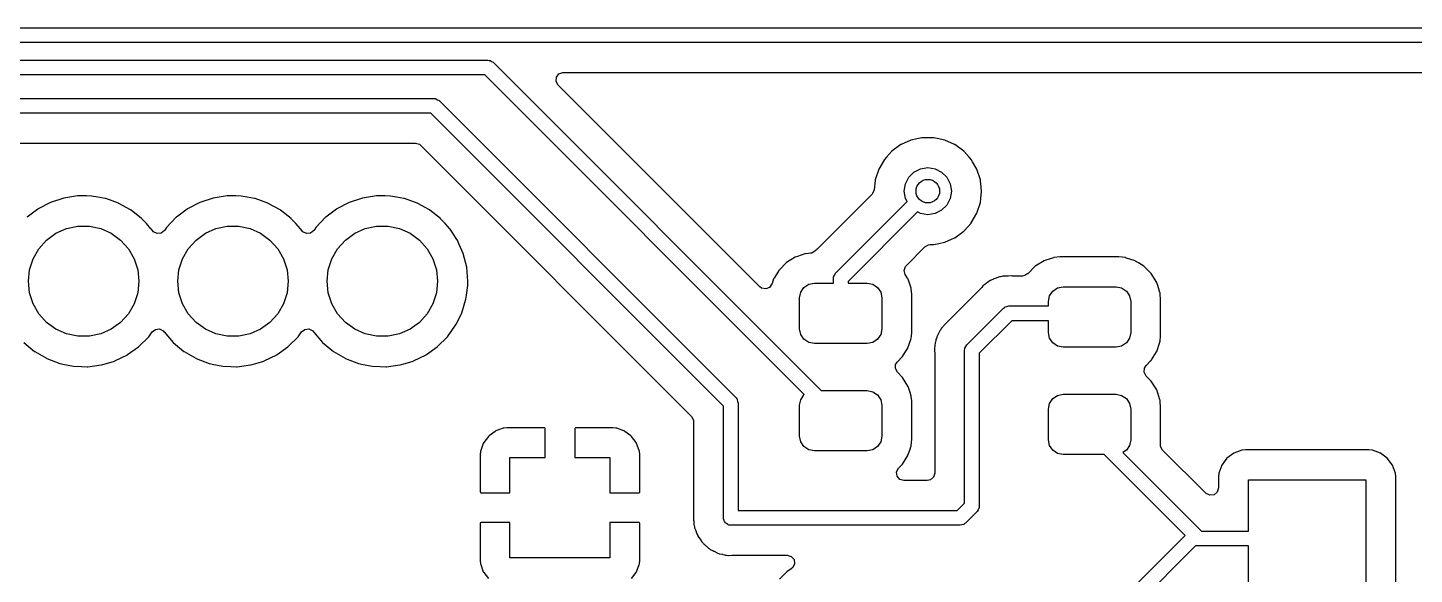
# Model space of a CAD drawing. Extents: x 4.5 to 7.15, y -3.77 to -2.75.
# Drawn here: x 5.462 to 6.391, y -3.132 to -2.767 of the extents above; entities that cross this region are included whole.
import ezdxf

# ---------------------------------------------------------------- set-up
doc = ezdxf.new("R2010")
doc.units = 0
doc.header["$MEASUREMENT"] = 0
doc.layers.add('BLACK', color=7, linetype='CONTINUOUS')

msp = doc.modelspace()

# ---------------------------------------------------------------- linework, layer by layer
at = {"layer": 'BLACK', "linetype": 'CONTINUOUS'}
for p, q in [((4.62008, -2.76673), (6.54528, -2.76673)), ((6.54528, -2.77657), (4.62212, -2.77657)), ((4.74272, -2.78839), (5.77047, -2.78839)), ((5.77047, -2.78839), (5.77134, -2.78851)), ((5.77134, -2.78851), (5.77152, -2.7885)), ((5.77152, -2.7885), (5.77162, -2.78855)), ((5.77162, -2.78855), (5.77187, -2.78859)), ((5.77187, -2.78859), (5.77289, -2.78925)), ((5.77289, -2.78925), (5.77395, -2.78983)), ((5.77395, -2.78983), (5.99348, -3.00935)), ((5.76843, -2.79823), (4.74475, -2.79823)), ((5.98227, -3.01206), (5.76843, -2.79823)), ((5.81616, -2.80261), (5.81636, -2.79982)), ((5.8175, -2.80506), (5.81616, -2.80261)), ((5.81636, -2.79982), (5.81803, -2.79758)), ((5.81803, -2.79758), (5.82065, -2.79661)), ((5.82065, -2.79661), (5.82101, -2.79659)), ((5.82101, -2.79659), (6.5203, -2.79659)), ((5.95239, -2.93996), (5.8175, -2.80506)), ((4.81713, -2.81398), (5.73425, -2.81398)), ((5.73425, -2.81398), (5.73512, -2.8141)), ((5.73512, -2.8141), (5.7353, -2.81409)), ((5.7353, -2.81409), (5.7354, -2.81414)), ((5.7354, -2.81414), (5.73565, -2.81418)), ((5.73565, -2.81418), (5.73667, -2.81484)), ((5.73667, -2.81484), (5.73773, -2.81542)), ((5.73773, -2.81542), (5.93655, -3.01424)), ((5.73221, -2.82382), (4.81916, -2.82382)), ((5.92815, -3.01975), (5.73221, -2.82382)), ((6.06095, -2.84027), (6.05752, -2.841)), ((6.0612, -2.84022), (6.06095, -2.84027)), ((6.06095, -2.84027), (6.06095, -2.84027)), ((6.06872, -2.84022), (6.0612, -2.84022)), ((6.06897, -2.84027), (6.06872, -2.84022)), ((6.0724, -2.841), (6.06897, -2.84027)), ((6.06897, -2.84027), (6.06897, -2.84027)), ((4.82951, -2.84384), (5.72187, -2.84384)), ((5.72187, -2.84384), (5.72455, -2.84463)), ((5.72455, -2.84463), (5.72537, -2.84529)), ((5.72537, -2.84529), (5.90668, -3.02659)), ((6.04072, -2.84945), (6.03722, -2.85334)), ((6.0409, -2.84926), (6.04072, -2.84945)), ((6.04072, -2.84945), (6.04072, -2.84945)), ((6.04698, -2.84484), (6.0409, -2.84926)), ((6.04722, -2.84473), (6.04698, -2.84484)), ((6.05361, -2.84189), (6.04722, -2.84473)), ((6.04722, -2.84473), (6.04722, -2.84473)), ((6.05385, -2.84178), (6.05361, -2.84189)), ((6.05361, -2.84189), (6.05361, -2.84189)), ((6.05752, -2.841), (6.05385, -2.84178)), ((6.07607, -2.84178), (6.0724, -2.841)), ((6.07631, -2.84189), (6.07607, -2.84178)), ((6.08271, -2.84473), (6.07631, -2.84189)), ((6.07631, -2.84189), (6.07631, -2.84189)), ((6.08294, -2.84484), (6.08271, -2.84473)), ((6.08271, -2.84473), (6.08271, -2.84473)), ((6.08903, -2.84926), (6.08294, -2.84484)), ((6.0892, -2.84945), (6.08903, -2.84926)), ((6.09271, -2.85334), (6.0892, -2.84945)), ((6.0892, -2.84945), (6.0892, -2.84945)), ((6.03586, -2.85484), (6.03211, -2.86136)), ((6.03722, -2.85334), (6.03586, -2.85484)), ((6.09406, -2.85484), (6.09271, -2.85334)), ((6.0949, -2.8563), (6.09406, -2.85484)), ((6.09782, -2.86136), (6.0949, -2.8563)), ((6.03211, -2.86136), (6.02978, -2.86851)), ((6.04998, -2.87112), (6.05222, -2.86673)), ((6.05222, -2.86673), (6.0557, -2.86324)), ((6.0557, -2.86324), (6.06009, -2.86101)), ((6.06009, -2.86101), (6.06496, -2.86024)), ((6.06496, -2.86024), (6.06983, -2.86101)), ((6.06983, -2.86101), (6.07422, -2.86324)), ((6.07422, -2.86324), (6.0777, -2.86673)), ((6.0777, -2.86673), (6.07994, -2.87112)), ((6.10014, -2.86851), (6.09782, -2.86136)), ((6.0291, -2.87501), (6.02803, -2.8776)), ((6.02975, -2.86877), (6.0291, -2.87501)), ((6.02978, -2.86851), (6.02975, -2.86877)), ((6.02975, -2.86877), (6.02975, -2.86877)), ((6.04921, -2.87598), (6.04998, -2.87112)), ((6.04998, -2.88085), (6.04921, -2.87598)), ((6.07994, -2.87112), (6.08071, -2.87598)), ((6.08071, -2.87598), (6.07994, -2.88085)), ((6.10017, -2.86877), (6.10014, -2.86851)), ((6.10067, -2.87352), (6.10017, -2.86877)), ((6.10017, -2.86877), (6.10017, -2.86877)), ((6.10041, -2.8809), (6.1009, -2.87624)), ((6.10093, -2.87598), (6.10067, -2.87352)), ((6.1009, -2.87624), (6.10093, -2.87598)), ((5.47763, -2.88348), (5.46931, -2.88781)), ((5.48654, -2.88056), (5.47763, -2.88348)), ((5.49581, -2.87914), (5.48654, -2.88056)), ((5.49602, -2.87915), (5.49581, -2.87914)), ((5.50168, -2.87922), (5.49602, -2.87915)), ((5.49602, -2.87915), (5.49602, -2.87915)), ((5.50519, -2.87926), (5.50168, -2.87922)), ((5.50921, -2.87997), (5.50519, -2.87926)), ((5.51422, -2.88087), (5.50921, -2.87997)), ((5.51442, -2.8809), (5.51422, -2.88087)), ((5.51422, -2.88087), (5.51422, -2.88087)), ((5.51461, -2.88097), (5.51442, -2.8809)), ((5.52307, -2.88397), (5.51461, -2.88097)), ((5.51461, -2.88097), (5.51461, -2.88097)), ((5.52326, -2.88403), (5.52307, -2.88397)), ((5.52307, -2.88397), (5.52307, -2.88397)), ((5.52343, -2.88413), (5.52326, -2.88403)), ((5.52344, -2.88413), (5.52343, -2.88413)), ((5.53129, -2.88847), (5.52344, -2.88413)), ((5.57763, -2.88348), (5.56931, -2.88781)), ((5.58654, -2.88056), (5.57763, -2.88348)), ((5.59581, -2.87914), (5.58654, -2.88056)), ((5.59602, -2.87915), (5.59581, -2.87914)), ((5.60168, -2.87922), (5.59602, -2.87915)), ((5.59602, -2.87915), (5.59602, -2.87915)), ((5.60519, -2.87926), (5.60168, -2.87922)), ((5.60921, -2.87997), (5.60519, -2.87926)), ((5.61422, -2.88087), (5.60921, -2.87997)), ((5.61442, -2.8809), (5.61422, -2.88087)), ((5.61422, -2.88087), (5.61422, -2.88087)), ((5.61461, -2.88097), (5.61442, -2.8809)), ((5.62307, -2.88397), (5.61461, -2.88097)), ((5.61461, -2.88097), (5.61461, -2.88097)), ((5.62326, -2.88403), (5.62307, -2.88397)), ((5.62307, -2.88397), (5.62307, -2.88397)), ((5.62343, -2.88413), (5.62326, -2.88403)), ((5.62344, -2.88413), (5.62343, -2.88413)), ((5.63129, -2.88847), (5.62344, -2.88413)), ((5.67763, -2.88348), (5.66931, -2.88781)), ((5.68654, -2.88056), (5.67763, -2.88348)), ((5.69581, -2.87914), (5.68654, -2.88056)), ((5.69602, -2.87915), (5.69581, -2.87914)), ((5.70168, -2.87922), (5.69602, -2.87915)), ((5.69602, -2.87915), (5.69602, -2.87915)), ((5.70519, -2.87926), (5.70168, -2.87922)), ((5.70921, -2.87997), (5.70519, -2.87926)), ((5.71422, -2.88087), (5.70921, -2.87997)), ((5.71442, -2.8809), (5.71422, -2.88087)), ((5.71422, -2.88087), (5.71422, -2.88087)), ((5.71461, -2.88097), (5.71442, -2.8809)), ((5.72307, -2.88397), (5.71461, -2.88097)), ((5.71461, -2.88097), (5.71461, -2.88097)), ((5.72326, -2.88403), (5.72307, -2.88397)), ((5.72307, -2.88397), (5.72307, -2.88397)), ((5.72343, -2.88413), (5.72326, -2.88403)), ((5.72344, -2.88413), (5.72343, -2.88413)), ((5.73129, -2.88847), (5.72344, -2.88413)), ((6.00321, -2.93077), (6.05105, -2.88294)), ((6.02767, -2.878), (6.00937, -2.8963)), ((6.02803, -2.8776), (6.02767, -2.878)), ((6.05105, -2.88294), (6.04998, -2.88085)), ((6.0777, -2.88524), (6.07422, -2.88872)), ((6.07994, -2.88085), (6.0777, -2.88524)), ((6.09782, -2.89061), (6.10014, -2.88346)), ((6.10014, -2.88346), (6.10041, -2.8809)), ((5.46915, -2.88793), (5.46198, -2.89331)), ((5.46931, -2.88781), (5.46915, -2.88793)), ((5.46915, -2.88793), (5.46915, -2.88793)), ((5.53147, -2.88856), (5.53129, -2.88847)), ((5.53129, -2.88847), (5.53129, -2.88847)), ((5.53162, -2.88869), (5.53147, -2.88856)), ((5.53163, -2.88869), (5.53162, -2.88869)), ((5.53866, -2.89425), (5.53163, -2.88869)), ((5.53882, -2.89438), (5.53866, -2.89425)), ((5.53866, -2.89425), (5.53866, -2.89425)), ((5.54184, -2.8977), (5.53882, -2.89438)), ((5.56182, -2.89344), (5.55534, -2.90021)), ((5.56198, -2.89331), (5.56182, -2.89344)), ((5.56915, -2.88793), (5.56198, -2.89331)), ((5.56931, -2.88781), (5.56915, -2.88793)), ((5.56915, -2.88793), (5.56915, -2.88793)), ((5.63147, -2.88856), (5.63129, -2.88847)), ((5.63129, -2.88847), (5.63129, -2.88847)), ((5.63162, -2.88869), (5.63147, -2.88856)), ((5.63163, -2.88869), (5.63162, -2.88869)), ((5.63866, -2.89425), (5.63163, -2.88869)), ((5.63882, -2.89438), (5.63866, -2.89425)), ((5.63866, -2.89425), (5.63866, -2.89425)), ((5.64184, -2.8977), (5.63882, -2.89438)), ((5.66182, -2.89344), (5.65534, -2.90021)), ((5.66198, -2.89331), (5.66182, -2.89344)), ((5.66915, -2.88793), (5.66198, -2.89331)), ((5.66931, -2.88781), (5.66915, -2.88793)), ((5.66915, -2.88793), (5.66915, -2.88793)), ((5.73147, -2.88856), (5.73129, -2.88847)), ((5.73129, -2.88847), (5.73129, -2.88847)), ((5.73162, -2.88869), (5.73147, -2.88856)), ((5.73163, -2.88869), (5.73162, -2.88869)), ((5.73866, -2.89425), (5.73163, -2.88869)), ((5.73882, -2.89438), (5.73866, -2.89425)), ((5.73866, -2.89425), (5.73866, -2.89425)), ((5.74184, -2.8977), (5.73882, -2.89438)), ((6.05801, -2.8899), (6.01161, -2.93629)), ((6.06009, -2.89096), (6.05801, -2.8899)), ((6.06496, -2.89173), (6.06009, -2.89096)), ((6.06983, -2.89096), (6.06496, -2.89173)), ((6.07422, -2.88872), (6.06983, -2.89096)), ((6.09406, -2.89712), (6.09782, -2.89061)), ((5.47505, -2.90872), (5.4813, -2.90418)), ((5.4813, -2.90418), (5.48837, -2.90103)), ((5.48837, -2.90103), (5.49594, -2.89942)), ((5.49594, -2.89942), (5.50367, -2.89942)), ((5.50367, -2.89942), (5.51124, -2.90103)), ((5.51124, -2.90103), (5.5183, -2.90418)), ((5.5183, -2.90418), (5.52456, -2.90872)), ((5.54491, -2.90107), (5.54184, -2.8977)), ((5.54513, -2.90131), (5.54491, -2.90107)), ((5.54524, -2.90148), (5.54513, -2.90131)), ((5.54568, -2.90216), (5.54524, -2.90148)), ((5.54524, -2.90148), (5.54524, -2.90148)), ((5.5465, -2.90312), (5.54568, -2.90216)), ((5.54901, -2.90435), (5.5465, -2.90312)), ((5.55178, -2.90403), (5.54901, -2.90435)), ((5.55394, -2.90226), (5.55178, -2.90403)), ((5.55457, -2.90134), (5.55394, -2.90226)), ((5.55534, -2.90021), (5.55457, -2.90134)), ((5.57505, -2.90872), (5.5813, -2.90418)), ((5.5813, -2.90418), (5.58837, -2.90103)), ((5.58837, -2.90103), (5.59594, -2.89942)), ((5.59594, -2.89942), (5.60367, -2.89942)), ((5.60367, -2.89942), (5.61124, -2.90103)), ((5.61124, -2.90103), (5.6183, -2.90418)), ((5.6183, -2.90418), (5.62456, -2.90872)), ((5.64491, -2.90107), (5.64184, -2.8977)), ((5.64513, -2.90131), (5.64491, -2.90107)), ((5.64524, -2.90148), (5.64513, -2.90131)), ((5.64568, -2.90216), (5.64524, -2.90148)), ((5.64524, -2.90148), (5.64524, -2.90148)), ((5.6465, -2.90312), (5.64568, -2.90216)), ((5.64901, -2.90435), (5.6465, -2.90312)), ((5.65178, -2.90403), (5.64901, -2.90435)), ((5.65394, -2.90226), (5.65178, -2.90403)), ((5.65457, -2.90134), (5.65394, -2.90226)), ((5.65534, -2.90021), (5.65457, -2.90134)), ((5.67505, -2.90872), (5.6813, -2.90418)), ((5.6813, -2.90418), (5.68837, -2.90103)), ((5.68837, -2.90103), (5.69594, -2.89942)), ((5.69594, -2.89942), (5.70367, -2.89942)), ((5.70367, -2.89942), (5.71124, -2.90103)), ((5.71124, -2.90103), (5.7183, -2.90418)), ((5.7183, -2.90418), (5.72456, -2.90872)), ((5.74491, -2.90107), (5.74184, -2.8977)), ((5.74513, -2.90131), (5.74491, -2.90107)), ((5.74695, -2.90411), (5.74513, -2.90131)), ((5.74926, -2.90769), (5.74695, -2.90411)), ((6.00937, -2.8963), (5.99125, -2.91442)), ((6.08294, -2.90713), (6.08903, -2.90271)), ((6.08903, -2.90271), (6.08943, -2.90226)), ((6.08943, -2.90226), (6.09388, -2.89732)), ((6.09388, -2.89732), (6.09406, -2.89712)), ((6.09388, -2.89732), (6.09388, -2.89732)), ((5.466, -2.92117), (5.46987, -2.91447)), ((5.46987, -2.91447), (5.47505, -2.90872)), ((5.52456, -2.90872), (5.52974, -2.91447)), ((5.52974, -2.91447), (5.5336, -2.92117)), ((5.566, -2.92117), (5.56987, -2.91447)), ((5.56987, -2.91447), (5.57505, -2.90872)), ((5.62456, -2.90872), (5.62974, -2.91447)), ((5.62974, -2.91447), (5.6336, -2.92117)), ((5.666, -2.92117), (5.66987, -2.91447)), ((5.66987, -2.91447), (5.67505, -2.90872)), ((5.72456, -2.90872), (5.72974, -2.91447)), ((5.72974, -2.91447), (5.7336, -2.92117)), ((5.75023, -2.90918), (5.74926, -2.90769)), ((5.75031, -2.90937), (5.75023, -2.90918)), ((5.75132, -2.9117), (5.75031, -2.90937)), ((5.75031, -2.90937), (5.75031, -2.90937)), ((5.75397, -2.91778), (5.75132, -2.9117)), ((5.99125, -2.91442), (5.99092, -2.91472)), ((6.05059, -2.92563), (6.06301, -2.9132)), ((6.06301, -2.9132), (6.06547, -2.91187)), ((6.06547, -2.91187), (6.06652, -2.91175)), ((6.06652, -2.91175), (6.06872, -2.91175)), ((6.06872, -2.91175), (6.06897, -2.9117)), ((6.06897, -2.9117), (6.0724, -2.91097)), ((6.06897, -2.9117), (6.06897, -2.9117)), ((6.0724, -2.91097), (6.07607, -2.91019)), ((6.07607, -2.91019), (6.07631, -2.91008)), ((6.07631, -2.91008), (6.08271, -2.90724)), ((6.08271, -2.90724), (6.08294, -2.90713)), ((6.08271, -2.90724), (6.08271, -2.90724)), ((5.46361, -2.92853), (5.466, -2.92117)), ((5.5336, -2.92117), (5.53599, -2.92853)), ((5.56361, -2.92853), (5.566, -2.92117)), ((5.6336, -2.92117), (5.63599, -2.92853)), ((5.66361, -2.92853), (5.666, -2.92117)), ((5.7336, -2.92117), (5.73599, -2.92853)), ((5.75625, -2.92688), (5.75397, -2.91778)), ((5.9703, -2.92378), (5.96538, -2.92871)), ((5.97622, -2.92012), (5.9703, -2.92378)), ((5.97771, -2.91962), (5.97622, -2.92012)), ((5.98257, -2.918), (5.97771, -2.91962)), ((5.98283, -2.91791), (5.98257, -2.918)), ((5.98257, -2.918), (5.98257, -2.918)), ((5.9831, -2.91788), (5.98283, -2.91791)), ((5.98504, -2.91768), (5.9831, -2.91788)), ((5.9831, -2.91788), (5.9831, -2.91788)), ((5.98652, -2.91753), (5.98504, -2.91768)), ((5.98722, -2.91741), (5.98652, -2.91753)), ((5.98963, -2.91599), (5.98722, -2.91741)), ((5.99045, -2.91511), (5.98963, -2.91599)), ((5.99067, -2.91488), (5.99045, -2.91511)), ((5.99045, -2.91511), (5.99045, -2.91511)), ((5.99092, -2.91472), (5.99067, -2.91488)), ((6.14276, -2.92258), (6.13684, -2.92624)), ((6.14391, -2.92219), (6.14276, -2.92258)), ((6.14911, -2.92046), (6.14391, -2.92219)), ((6.14936, -2.92037), (6.14911, -2.92046)), ((6.14911, -2.92046), (6.14911, -2.92046)), ((6.14963, -2.92034), (6.14936, -2.92037)), ((6.1534, -2.91995), (6.14963, -2.92034)), ((6.14963, -2.92034), (6.14963, -2.92034)), ((6.15353, -2.91994), (6.1534, -2.91995)), ((6.1534, -2.91995), (6.1534, -2.91995)), ((6.19293, -2.91994), (6.15353, -2.91994)), ((6.19508, -2.92016), (6.19293, -2.91994)), ((6.19677, -2.92033), (6.19508, -2.92016)), ((6.19704, -2.92036), (6.19677, -2.92033)), ((6.19677, -2.92033), (6.19677, -2.92033)), ((6.1973, -2.92045), (6.19704, -2.92036)), ((6.19733, -2.92046), (6.1973, -2.92045)), ((6.1973, -2.92045), (6.1973, -2.92045)), ((6.20365, -2.92255), (6.19733, -2.92046)), ((6.2039, -2.92271), (6.20365, -2.92255)), ((6.20597, -2.92398), (6.2039, -2.92271)), ((6.2039, -2.92271), (6.2039, -2.92271)), ((5.4628, -2.93622), (5.46361, -2.92853)), ((5.53599, -2.92853), (5.5368, -2.93622)), ((5.5628, -2.93622), (5.56361, -2.92853)), ((5.63599, -2.92853), (5.6368, -2.93622)), ((5.6628, -2.93622), (5.66361, -2.92853)), ((5.73599, -2.92853), (5.7368, -2.93622)), ((5.75702, -2.93622), (5.75625, -2.92688)), ((5.96523, -2.92895), (5.96205, -2.93412)), ((5.96538, -2.92871), (5.96523, -2.92895)), ((5.96523, -2.92895), (5.96523, -2.92895)), ((6.00188, -2.9332), (6.00194, -2.93311)), ((6.00194, -2.93311), (6.00197, -2.93285)), ((6.00197, -2.93285), (6.00263, -2.93184)), ((6.00263, -2.93184), (6.00321, -2.93077)), ((6.04914, -2.92905), (6.04997, -2.92638)), ((6.04988, -2.93175), (6.04914, -2.92905)), ((6.05135, -2.93412), (6.04988, -2.93175)), ((6.04997, -2.92638), (6.05059, -2.92563)), ((6.1144, -2.93307), (6.11363, -2.93323)), ((6.11448, -2.93305), (6.1144, -2.93307)), ((6.11516, -2.93285), (6.11448, -2.93305)), ((6.1169, -2.93279), (6.11516, -2.93285)), ((6.11737, -2.93276), (6.1169, -2.93279)), ((6.11753, -2.93274), (6.11737, -2.93276)), ((6.11737, -2.93276), (6.11737, -2.93276)), ((6.11737, -2.93276), (6.11737, -2.93276)), ((6.11737, -2.93276), (6.11737, -2.93276)), ((6.11862, -2.93274), (6.11753, -2.93274)), ((6.11878, -2.93273), (6.11862, -2.93274)), ((6.12115, -2.93266), (6.11878, -2.93273)), ((6.12146, -2.93265), (6.12115, -2.93266)), ((6.12176, -2.93272), (6.12146, -2.93265)), ((6.1222, -2.93274), (6.12176, -2.93272)), ((6.12832, -2.93274), (6.1222, -2.93274)), ((6.12993, -2.93247), (6.12832, -2.93274)), ((6.13185, -2.9311), (6.12993, -2.93247)), ((6.13192, -2.93117), (6.13185, -2.9311)), ((6.13684, -2.92624), (6.13192, -2.93117)), ((6.20958, -2.92621), (6.20597, -2.92398)), ((6.21451, -2.93113), (6.20958, -2.92621)), ((6.21817, -2.93705), (6.21451, -2.93113)), ((5.46361, -2.94391), (5.4628, -2.93622)), ((5.5368, -2.93622), (5.53599, -2.94391)), ((5.56361, -2.94391), (5.5628, -2.93622)), ((5.6368, -2.93622), (5.63599, -2.94391)), ((5.66361, -2.94391), (5.6628, -2.93622)), ((5.7368, -2.93622), (5.73599, -2.94391)), ((5.7561, -2.94549), (5.75693, -2.93915)), ((5.75693, -2.93915), (5.75695, -2.93902)), ((5.75693, -2.93915), (5.75693, -2.93915)), ((5.75695, -2.93902), (5.75697, -2.93803)), ((5.75697, -2.93803), (5.75702, -2.93635)), ((5.75702, -2.93635), (5.75702, -2.93622)), ((5.75702, -2.93635), (5.75702, -2.93635)), ((5.95368, -2.94089), (5.95239, -2.93996)), ((5.95644, -2.94138), (5.95368, -2.94089)), ((5.95902, -2.94031), (5.95644, -2.94138)), ((5.96061, -2.93801), (5.95902, -2.94031)), ((5.96067, -2.93781), (5.96061, -2.93801)), ((5.96173, -2.93464), (5.96067, -2.93781)), ((5.96205, -2.93412), (5.96173, -2.93464)), ((5.97988, -2.94358), (5.98202, -2.94038)), ((5.98202, -2.94038), (5.98521, -2.93825)), ((5.98521, -2.93825), (5.98898, -2.9375)), ((5.98898, -2.9375), (6.00177, -2.9375)), ((6.00177, -2.93425), (6.0019, -2.93338)), ((6.00177, -2.9375), (6.00177, -2.93425)), ((6.0019, -2.93338), (6.00188, -2.9332)), ((6.01161, -2.93629), (6.01161, -2.9375)), ((6.01161, -2.9375), (6.02441, -2.9375)), ((6.02441, -2.9375), (6.02818, -2.93825)), ((6.02818, -2.93825), (6.03137, -2.94038)), ((6.03137, -2.94038), (6.0335, -2.94358)), ((6.05164, -2.93459), (6.05135, -2.93412)), ((6.05173, -2.93486), (6.05164, -2.93459)), ((6.05374, -2.94089), (6.05173, -2.93486)), ((6.05384, -2.94119), (6.05374, -2.94089)), ((6.05387, -2.94146), (6.05384, -2.94119)), ((6.05422, -2.94482), (6.05387, -2.94146)), ((6.05387, -2.94146), (6.05387, -2.94146)), ((6.10046, -2.94104), (6.07905, -2.96245)), ((6.10078, -2.94069), (6.10046, -2.94104)), ((6.10109, -2.94031), (6.10078, -2.94069)), ((6.10189, -2.93935), (6.10109, -2.94031)), ((6.10253, -2.93888), (6.10189, -2.93935)), ((6.10312, -2.93838), (6.10253, -2.93888)), ((6.10369, -2.93781), (6.10312, -2.93838)), ((6.10395, -2.93765), (6.10369, -2.93781)), ((6.10396, -2.93765), (6.10395, -2.93765)), ((6.10519, -2.93693), (6.10396, -2.93765)), ((6.10558, -2.93667), (6.10519, -2.93693)), ((6.10673, -2.93583), (6.10558, -2.93667)), ((6.10698, -2.93565), (6.10673, -2.93583)), ((6.10673, -2.93583), (6.10673, -2.93583)), ((6.10773, -2.93535), (6.10698, -2.93565)), ((6.10842, -2.93501), (6.10773, -2.93535)), ((6.10884, -2.93476), (6.10842, -2.93501)), ((6.10911, -2.93461), (6.10884, -2.93476)), ((6.10884, -2.93476), (6.10884, -2.93476)), ((6.11078, -2.93412), (6.10911, -2.93461)), ((6.11122, -2.93397), (6.11078, -2.93412)), ((6.11284, -2.93333), (6.11122, -2.93397)), ((6.11315, -2.93329), (6.11284, -2.93333)), ((6.11363, -2.93323), (6.11315, -2.93329)), ((6.11315, -2.93329), (6.11315, -2.93329)), ((6.14855, -2.94284), (6.15175, -2.94071)), ((6.15175, -2.94071), (6.15551, -2.93996)), ((6.15551, -2.93996), (6.19094, -2.93996)), ((6.19094, -2.93996), (6.19471, -2.94071)), ((6.19471, -2.94071), (6.1979, -2.94284)), ((6.21826, -2.93732), (6.21817, -2.93705)), ((6.21888, -2.93917), (6.21826, -2.93732)), ((6.22038, -2.94365), (6.21888, -2.93917)), ((5.466, -2.95127), (5.46361, -2.94391)), ((5.46987, -2.95797), (5.466, -2.95127)), ((5.5336, -2.95127), (5.52974, -2.95797)), ((5.53599, -2.94391), (5.5336, -2.95127)), ((5.566, -2.95127), (5.56361, -2.94391)), ((5.56987, -2.95797), (5.566, -2.95127)), ((5.6336, -2.95127), (5.62974, -2.95797)), ((5.63599, -2.94391), (5.6336, -2.95127)), ((5.666, -2.95127), (5.66361, -2.94391)), ((5.66987, -2.95797), (5.666, -2.95127)), ((5.7336, -2.95127), (5.72974, -2.95797)), ((5.73599, -2.94391), (5.7336, -2.95127)), ((5.753, -2.95728), (5.75573, -2.94831)), ((5.75573, -2.94831), (5.7561, -2.94549)), ((5.97913, -2.94734), (5.97988, -2.94358)), ((5.97913, -2.96801), (5.97913, -2.94734)), ((6.0335, -2.94358), (6.03425, -2.94734)), ((6.03425, -2.94734), (6.03425, -2.96801)), ((6.05427, -2.94536), (6.05422, -2.94482)), ((6.05427, -2.97), (6.05427, -2.94536)), ((6.14567, -2.9498), (6.14642, -2.94604)), ((6.14567, -2.95276), (6.14567, -2.9498)), ((6.14642, -2.94604), (6.14855, -2.94284)), ((6.1979, -2.94284), (6.20004, -2.94604)), ((6.20004, -2.94604), (6.20079, -2.9498)), ((6.20079, -2.9498), (6.20079, -2.97047)), ((6.2204, -2.94392), (6.22038, -2.94365)), ((6.22057, -2.94549), (6.2204, -2.94392)), ((6.2204, -2.94392), (6.2204, -2.94392)), ((6.22081, -2.94782), (6.22057, -2.94549)), ((6.22081, -2.97246), (6.22081, -2.94782)), ((5.47505, -2.96372), (5.46987, -2.95797)), ((5.52974, -2.95797), (5.52456, -2.96372)), ((5.57505, -2.96372), (5.56987, -2.95797)), ((5.62974, -2.95797), (5.62456, -2.96372)), ((5.67505, -2.96372), (5.66987, -2.95797)), ((5.72974, -2.95797), (5.72456, -2.96372)), ((5.74925, -2.96487), (5.75291, -2.95747)), ((5.75291, -2.95747), (5.753, -2.95728)), ((5.75291, -2.95747), (5.75291, -2.95747)), ((6.09101, -2.9788), (6.11561, -2.9542)), ((6.11561, -2.9542), (6.11632, -2.95367)), ((6.11632, -2.95367), (6.11644, -2.95354)), ((6.11644, -2.95354), (6.11654, -2.9535)), ((6.11654, -2.9535), (6.11675, -2.95335)), ((6.11675, -2.95335), (6.11793, -2.9531)), ((6.11793, -2.9531), (6.11909, -2.95276)), ((6.11909, -2.95276), (6.14567, -2.95276)), ((5.4813, -2.96826), (5.47505, -2.96372)), ((5.48837, -2.97141), (5.4813, -2.96826)), ((5.5183, -2.96826), (5.51124, -2.97141)), ((5.52456, -2.96372), (5.5183, -2.96826)), ((5.54337, -2.9733), (5.54567, -2.97011)), ((5.54567, -2.97011), (5.54787, -2.96839)), ((5.54787, -2.96839), (5.55066, -2.96814)), ((5.55066, -2.96814), (5.55314, -2.96943)), ((5.55314, -2.96943), (5.55361, -2.96997)), ((5.55361, -2.96997), (5.55363, -2.97001)), ((5.55363, -2.97001), (5.55977, -2.9771)), ((5.5813, -2.96826), (5.57505, -2.96372)), ((5.58837, -2.97141), (5.5813, -2.96826)), ((5.6183, -2.96826), (5.61124, -2.97141)), ((5.62456, -2.96372), (5.6183, -2.96826)), ((5.64337, -2.9733), (5.64567, -2.97011)), ((5.64567, -2.97011), (5.64787, -2.96839)), ((5.64787, -2.96839), (5.65066, -2.96814)), ((5.65066, -2.96814), (5.65314, -2.96943)), ((5.65314, -2.96943), (5.65361, -2.96997)), ((5.65361, -2.96997), (5.65363, -2.97001)), ((5.65363, -2.97001), (5.65977, -2.9771)), ((5.6813, -2.96826), (5.67505, -2.96372)), ((5.68837, -2.97141), (5.6813, -2.96826)), ((5.7183, -2.96826), (5.71124, -2.97141)), ((5.72456, -2.96372), (5.7183, -2.96826)), ((5.74337, -2.9733), (5.74885, -2.96569)), ((5.74885, -2.96569), (5.74925, -2.96487)), ((5.97988, -2.97178), (5.97913, -2.96801)), ((6.03425, -2.96801), (6.0335, -2.97178)), ((6.05395, -2.97314), (6.05425, -2.97017)), ((6.05425, -2.97017), (6.05427, -2.97)), ((6.07273, -2.96977), (6.07216, -2.97108)), ((6.07285, -2.96949), (6.07273, -2.96977)), ((6.07273, -2.96977), (6.07273, -2.96977)), ((6.07334, -2.96886), (6.07285, -2.96949)), ((6.07377, -2.96821), (6.07334, -2.96886)), ((6.074, -2.96778), (6.07377, -2.96821)), ((6.07415, -2.96751), (6.074, -2.96778)), ((6.074, -2.96778), (6.074, -2.96778)), ((6.07534, -2.96624), (6.07415, -2.96751)), ((6.07565, -2.96588), (6.07534, -2.96624)), ((6.07574, -2.96576), (6.07565, -2.96588)), ((6.07652, -2.96498), (6.07574, -2.96576)), ((6.07663, -2.96487), (6.07652, -2.96498)), ((6.07825, -2.96314), (6.07663, -2.96487)), ((6.07846, -2.96291), (6.07825, -2.96314)), ((6.07872, -2.96275), (6.07846, -2.96291)), ((6.07905, -2.96245), (6.07872, -2.96275)), ((6.12113, -2.9626), (6.09941, -2.98432)), ((6.14567, -2.9626), (6.12113, -2.9626)), ((6.14567, -2.97047), (6.14567, -2.9626)), ((5.45977, -2.9771), (5.46699, -2.98309)), ((5.49594, -2.97302), (5.48837, -2.97141)), ((5.50367, -2.97302), (5.49594, -2.97302)), ((5.51124, -2.97141), (5.50367, -2.97302)), ((5.53673, -2.97992), (5.54337, -2.9733)), ((5.55977, -2.9771), (5.56699, -2.98309)), ((5.59594, -2.97302), (5.58837, -2.97141)), ((5.60367, -2.97302), (5.59594, -2.97302)), ((5.61124, -2.97141), (5.60367, -2.97302)), ((5.63673, -2.97992), (5.64337, -2.9733)), ((5.65977, -2.9771), (5.66699, -2.98309)), ((5.69594, -2.97302), (5.68837, -2.97141)), ((5.70367, -2.97302), (5.69594, -2.97302)), ((5.71124, -2.97141), (5.70367, -2.97302)), ((5.73673, -2.97992), (5.74337, -2.9733)), ((5.98202, -2.97497), (5.97988, -2.97178)), ((5.98521, -2.97711), (5.98202, -2.97497)), ((5.98898, -2.97785), (5.98521, -2.97711)), ((6.02441, -2.97785), (5.98898, -2.97785)), ((6.02818, -2.97711), (6.02441, -2.97785)), ((6.03137, -2.97497), (6.02818, -2.97711)), ((6.0335, -2.97178), (6.03137, -2.97497)), ((6.05166, -2.98072), (6.05348, -2.97522)), ((6.05348, -2.97522), (6.05377, -2.97437)), ((6.05377, -2.97437), (6.05385, -2.97411)), ((6.05377, -2.97437), (6.05377, -2.97437)), ((6.05385, -2.97411), (6.05395, -2.97314)), ((6.06998, -2.97745), (6.06955, -2.97913)), ((6.06955, -2.97913), (6.06955, -2.97993)), ((6.07007, -2.97699), (6.06998, -2.97745)), ((6.0703, -2.97558), (6.07007, -2.97699)), ((6.07035, -2.97527), (6.0703, -2.97558)), ((6.0703, -2.97558), (6.0703, -2.97558)), ((6.07066, -2.97454), (6.07035, -2.97527)), ((6.07092, -2.9738), (6.07066, -2.97454)), ((6.07104, -2.97333), (6.07092, -2.9738)), ((6.07111, -2.97303), (6.07104, -2.97333)), ((6.07104, -2.97333), (6.07104, -2.97333)), ((6.07195, -2.9715), (6.07111, -2.97303)), ((6.07216, -2.97108), (6.07195, -2.9715)), ((6.09043, -2.97987), (6.09101, -2.9788)), ((6.14642, -2.97424), (6.14567, -2.97047)), ((6.14855, -2.97743), (6.14642, -2.97424)), ((6.15175, -2.97957), (6.14855, -2.97743)), ((6.15551, -2.98031), (6.15175, -2.97957)), ((6.19471, -2.97957), (6.19094, -2.98031)), ((6.1979, -2.97743), (6.19471, -2.97957)), ((6.20004, -2.97424), (6.1979, -2.97743)), ((6.20079, -2.97047), (6.20004, -2.97424)), ((6.21819, -2.98318), (6.22025, -2.97699)), ((6.22025, -2.97699), (6.2203, -2.97683)), ((6.2203, -2.97683), (6.22039, -2.97657)), ((6.2203, -2.97683), (6.2203, -2.97683)), ((6.22039, -2.97657), (6.22081, -2.97246)), ((5.46699, -2.98309), (5.46716, -2.98319)), ((5.46716, -2.98319), (5.46716, -2.98319)), ((5.46716, -2.98319), (5.47488, -2.9877)), ((5.47488, -2.9877), (5.47508, -2.98782)), ((5.47508, -2.98782), (5.48384, -2.99116)), ((5.52068, -2.98949), (5.5291, -2.98537)), ((5.5291, -2.98537), (5.52927, -2.98525)), ((5.52927, -2.98525), (5.53657, -2.98004)), ((5.52927, -2.98525), (5.52927, -2.98525)), ((5.53657, -2.98004), (5.53673, -2.97992)), ((5.53657, -2.98004), (5.53657, -2.98004)), ((5.56699, -2.98309), (5.56716, -2.98319)), ((5.56716, -2.98319), (5.56716, -2.98319)), ((5.56716, -2.98319), (5.57488, -2.9877)), ((5.57488, -2.9877), (5.57508, -2.98782)), ((5.57508, -2.98782), (5.58384, -2.99116)), ((5.62068, -2.98949), (5.6291, -2.98537)), ((5.6291, -2.98537), (5.62927, -2.98525)), ((5.62927, -2.98525), (5.63657, -2.98004)), ((5.62927, -2.98525), (5.62927, -2.98525)), ((5.63657, -2.98004), (5.63673, -2.97992)), ((5.63657, -2.98004), (5.63657, -2.98004)), ((5.66699, -2.98309), (5.66716, -2.98319)), ((5.66716, -2.98319), (5.66716, -2.98319)), ((5.66716, -2.98319), (5.67488, -2.9877)), ((5.67488, -2.9877), (5.67508, -2.98782)), ((5.67508, -2.98782), (5.68384, -2.99116)), ((5.72068, -2.98949), (5.7291, -2.98537)), ((5.7291, -2.98537), (5.72927, -2.98525)), ((5.72927, -2.98525), (5.73657, -2.98004)), ((5.72927, -2.98525), (5.72927, -2.98525)), ((5.73657, -2.98004), (5.73673, -2.97992)), ((5.73657, -2.98004), (5.73657, -2.98004)), ((6.04456, -2.9901), (6.0478, -2.98685)), ((6.0478, -2.98685), (6.048, -2.98665)), ((6.048, -2.98665), (6.04982, -2.98369)), ((6.04982, -2.98369), (6.05151, -2.98096)), ((6.05151, -2.98096), (6.05166, -2.98072)), ((6.05151, -2.98096), (6.05151, -2.98096)), ((6.06949, -2.98071), (6.06936, -2.98149)), ((6.06936, -2.98149), (6.06939, -2.9818)), ((6.06939, -2.9818), (6.06953, -2.98323)), ((6.06955, -2.97993), (6.06949, -2.98071)), ((6.06953, -2.98323), (6.06955, -2.98369)), ((6.06955, -2.98369), (6.06955, -3.06459)), ((6.08957, -2.98228), (6.08969, -2.98142)), ((6.08957, -3.08458), (6.08957, -2.98228)), ((6.08968, -2.98124), (6.08973, -2.98114)), ((6.08969, -2.98142), (6.08968, -2.98124)), ((6.08973, -2.98114), (6.08977, -2.98089)), ((6.08977, -2.98089), (6.09043, -2.97987)), ((6.09941, -2.98432), (6.09941, -3.08661)), ((6.19094, -2.98031), (6.15551, -2.98031)), ((6.21469, -2.98886), (6.21804, -2.98342)), ((6.21804, -2.98342), (6.21819, -2.98318)), ((6.21804, -2.98342), (6.21804, -2.98342)), ((5.48384, -2.99116), (5.48404, -2.9912)), ((5.48404, -2.9912), (5.48404, -2.9912)), ((5.48404, -2.9912), (5.48586, -2.99157)), ((5.48586, -2.99157), (5.49303, -2.99303)), ((5.49303, -2.99303), (5.49831, -2.99323)), ((5.49831, -2.99323), (5.5022, -2.99337)), ((5.5022, -2.99337), (5.5022, -2.99337)), ((5.5022, -2.99337), (5.5024, -2.99338)), ((5.5024, -2.99338), (5.5026, -2.99335)), ((5.5026, -2.99335), (5.5115, -2.99221)), ((5.5026, -2.99335), (5.5026, -2.99335)), ((5.5115, -2.99221), (5.5117, -2.99219)), ((5.5115, -2.99221), (5.5115, -2.99221)), ((5.5117, -2.99219), (5.51503, -2.99119)), ((5.51503, -2.99119), (5.52048, -2.98955)), ((5.52048, -2.98955), (5.52068, -2.98949)), ((5.52048, -2.98955), (5.52048, -2.98955)), ((5.58384, -2.99116), (5.58404, -2.9912)), ((5.58404, -2.9912), (5.58404, -2.9912)), ((5.58404, -2.9912), (5.58586, -2.99157)), ((5.58586, -2.99157), (5.59303, -2.99303)), ((5.59303, -2.99303), (5.59831, -2.99323)), ((5.59831, -2.99323), (5.6022, -2.99337)), ((5.6022, -2.99337), (5.6022, -2.99337)), ((5.6022, -2.99337), (5.6024, -2.99338)), ((5.6024, -2.99338), (5.6026, -2.99335)), ((5.6026, -2.99335), (5.6115, -2.99221)), ((5.6026, -2.99335), (5.6026, -2.99335)), ((5.6115, -2.99221), (5.6117, -2.99219)), ((5.6115, -2.99221), (5.6115, -2.99221)), ((5.6117, -2.99219), (5.61503, -2.99119)), ((5.61503, -2.99119), (5.62048, -2.98955)), ((5.62048, -2.98955), (5.62068, -2.98949)), ((5.62048, -2.98955), (5.62048, -2.98955)), ((5.68384, -2.99116), (5.68404, -2.9912)), ((5.68404, -2.9912), (5.68404, -2.9912)), ((5.68404, -2.9912), (5.68586, -2.99157)), ((5.68586, -2.99157), (5.69303, -2.99303)), ((5.69303, -2.99303), (5.69831, -2.99323)), ((5.69831, -2.99323), (5.7022, -2.99337)), ((5.7022, -2.99337), (5.7022, -2.99337)), ((5.7022, -2.99337), (5.7024, -2.99338)), ((5.7024, -2.99338), (5.7026, -2.99335)), ((5.7026, -2.99335), (5.7115, -2.99221)), ((5.7026, -2.99335), (5.7026, -2.99335)), ((5.7115, -2.99221), (5.7117, -2.99219)), ((5.7115, -2.99221), (5.7115, -2.99221)), ((5.7117, -2.99219), (5.71503, -2.99119)), ((5.71503, -2.99119), (5.72048, -2.98955)), ((5.72048, -2.98955), (5.72068, -2.98949)), ((5.72048, -2.98955), (5.72048, -2.98955)), ((6.04322, -2.99466), (6.04342, -2.99187)), ((6.04456, -2.99711), (6.04322, -2.99466)), ((6.04342, -2.99187), (6.04456, -2.9901)), ((6.04797, -3.00052), (6.04456, -2.99711)), ((6.20976, -2.99712), (6.20995, -2.99434)), ((6.2111, -2.99958), (6.20976, -2.99712)), ((6.20995, -2.99434), (6.21109, -2.99256)), ((6.21109, -2.99256), (6.21434, -2.98931)), ((6.21434, -2.98931), (6.21454, -2.98911)), ((6.21454, -2.98911), (6.21469, -2.98886)), ((6.05164, -3.00644), (6.04797, -3.00052)), ((6.05173, -3.00671), (6.05164, -3.00644)), ((6.05306, -3.0107), (6.05173, -3.00671)), ((6.21451, -3.00298), (6.2111, -2.99958)), ((6.21817, -3.0089), (6.21451, -3.00298)), ((5.93655, -3.01424), (5.93708, -3.01494)), ((5.93708, -3.01494), (5.93721, -3.01506)), ((5.93721, -3.01506), (5.93724, -3.01516)), ((5.93724, -3.01516), (5.9374, -3.01537)), ((5.9374, -3.01537), (5.93765, -3.01655)), ((5.93765, -3.01655), (5.93799, -3.01772)), ((5.97913, -3.01919), (5.97988, -3.01543)), ((5.97988, -3.01543), (5.98202, -3.01223)), ((5.98202, -3.01223), (5.98227, -3.01206)), ((5.99348, -3.00935), (6.02441, -3.00935)), ((6.02441, -3.00935), (6.02818, -3.0101)), ((6.02818, -3.0101), (6.03137, -3.01223)), ((6.03137, -3.01223), (6.0335, -3.01543)), ((6.0335, -3.01543), (6.03425, -3.01919)), ((6.05384, -3.01304), (6.05306, -3.0107)), ((6.05387, -3.01331), (6.05384, -3.01304)), ((6.05416, -3.01615), (6.05387, -3.01331)), ((6.05387, -3.01331), (6.05387, -3.01331)), ((6.05427, -3.01721), (6.05416, -3.01615)), ((6.14642, -3.01789), (6.14855, -3.01469)), ((6.14855, -3.01469), (6.15175, -3.01256)), ((6.15175, -3.01256), (6.15551, -3.01181)), ((6.15551, -3.01181), (6.19094, -3.01181)), ((6.19094, -3.01181), (6.19471, -3.01256)), ((6.19471, -3.01256), (6.1979, -3.01469)), ((6.1979, -3.01469), (6.20004, -3.01789)), ((6.22038, -3.01551), (6.21817, -3.0089)), ((6.2204, -3.01578), (6.22038, -3.01551)), ((6.22057, -3.01734), (6.2204, -3.01578)), ((6.2204, -3.01578), (6.2204, -3.01578)), ((5.92815, -3.09449), (5.92815, -3.01975)), ((5.93799, -3.01772), (5.93799, -3.08957)), ((5.97913, -3.03986), (5.97913, -3.01919)), ((6.03425, -3.01919), (6.03425, -3.03986)), ((6.05427, -3.04185), (6.05427, -3.01721)), ((6.14567, -3.02165), (6.14642, -3.01789)), ((6.14567, -3.04232), (6.14567, -3.02165)), ((6.20004, -3.01789), (6.20079, -3.02165)), ((6.20079, -3.02165), (6.20079, -3.04232)), ((6.22081, -3.01967), (6.22057, -3.01734)), ((6.22081, -3.04431), (6.22081, -3.01967)), ((5.78061, -3.03451), (5.77586, -3.03629)), ((5.78121, -3.03437), (5.78061, -3.03451)), ((5.78321, -3.03415), (5.78121, -3.03437)), ((5.78348, -3.03413), (5.78321, -3.03415)), ((5.80817, -3.03413), (5.78348, -3.03413)), ((5.80847, -3.0342), (5.80817, -3.03413)), ((5.80852, -3.03425), (5.80847, -3.0342)), ((5.8087, -3.03485), (5.80852, -3.03425)), ((5.8087, -3.05413), (5.8087, -3.03485)), ((5.82877, -3.03436), (5.8287, -3.03467)), ((5.8287, -3.03467), (5.8287, -3.05413)), ((5.82881, -3.03431), (5.82877, -3.03436)), ((5.82941, -3.03413), (5.82881, -3.03431)), ((5.85392, -3.03413), (5.82941, -3.03413)), ((5.85419, -3.03415), (5.85392, -3.03413)), ((5.85619, -3.03437), (5.85419, -3.03415)), ((5.8568, -3.03451), (5.85619, -3.03437)), ((5.86154, -3.03629), (5.8568, -3.03451)), ((5.90668, -3.02659), (5.90802, -3.02905)), ((5.90802, -3.02905), (5.90813, -3.0301)), ((5.90813, -3.0301), (5.90813, -3.09166)), ((5.76772, -3.04415), (5.76739, -3.04476)), ((5.77074, -3.04013), (5.76772, -3.04415)), ((5.77123, -3.03963), (5.77074, -3.04013)), ((5.77525, -3.03662), (5.77123, -3.03963)), ((5.77586, -3.03629), (5.77525, -3.03662)), ((5.86215, -3.03662), (5.86154, -3.03629)), ((5.86617, -3.03963), (5.86215, -3.03662)), ((5.86666, -3.04013), (5.86617, -3.03963)), ((5.86968, -3.04415), (5.86666, -3.04013)), ((5.87001, -3.04476), (5.86968, -3.04415)), ((5.97988, -3.04363), (5.97913, -3.03986)), ((5.98202, -3.04682), (5.97988, -3.04363)), ((6.0335, -3.04363), (6.03137, -3.04682)), ((6.03425, -3.03986), (6.0335, -3.04363)), ((6.05385, -3.04596), (6.05427, -3.04185)), ((6.14642, -3.04609), (6.14567, -3.04232)), ((6.20079, -3.04232), (6.20004, -3.04609)), ((6.22073, -3.04507), (6.22079, -3.04443)), ((6.22079, -3.04443), (6.22081, -3.04431)), ((6.22079, -3.04443), (6.22079, -3.04443)), ((5.76525, -3.05211), (5.76524, -3.05238)), ((5.76524, -3.05238), (5.76524, -3.07689)), ((5.76547, -3.0501), (5.76525, -3.05211)), ((5.76561, -3.0495), (5.76547, -3.0501)), ((5.76739, -3.04476), (5.76561, -3.0495)), ((5.87179, -3.0495), (5.87001, -3.04476)), ((5.87193, -3.0501), (5.87179, -3.0495)), ((5.87215, -3.05211), (5.87193, -3.0501)), ((5.87217, -3.05238), (5.87215, -3.05211)), ((5.87217, -3.07707), (5.87217, -3.05238)), ((5.98521, -3.04896), (5.98202, -3.04682)), ((5.98898, -3.0497), (5.98521, -3.04896)), ((6.02441, -3.0497), (5.98898, -3.0497)), ((6.02818, -3.04896), (6.02441, -3.0497)), ((6.03137, -3.04682), (6.02818, -3.04896)), ((6.04979, -3.0556), (6.05151, -3.05281)), ((6.05151, -3.05281), (6.05166, -3.05257)), ((6.05151, -3.05281), (6.05151, -3.05281)), ((6.05166, -3.05257), (6.05281, -3.04911)), ((6.05281, -3.04911), (6.05377, -3.04622)), ((6.05377, -3.04622), (6.05385, -3.04596)), ((6.05377, -3.04622), (6.05377, -3.04622)), ((6.14855, -3.04928), (6.14642, -3.04609)), ((6.15175, -3.05142), (6.14855, -3.04928)), ((6.15551, -3.05217), (6.15175, -3.05142)), ((6.183, -3.05217), (6.15551, -3.05217)), ((6.23713, -3.1063), (6.183, -3.05217)), ((6.1979, -3.04928), (6.19559, -3.05083)), ((6.19559, -3.05083), (6.24462, -3.09987)), ((6.20004, -3.04609), (6.1979, -3.04928)), ((6.22082, -3.04664), (6.22073, -3.04507)), ((6.22216, -3.04909), (6.22082, -3.04664)), ((6.25104, -3.07797), (6.22216, -3.04909)), ((6.26981, -3.05116), (6.26523, -3.0546)), ((6.27518, -3.04914), (6.26981, -3.05116)), ((6.27763, -3.04888), (6.27518, -3.04914)), ((6.36016, -3.04888), (6.27763, -3.04888)), ((6.36261, -3.04914), (6.36016, -3.04888)), ((6.36798, -3.05116), (6.36261, -3.04914)), ((6.37257, -3.0546), (6.36798, -3.05116)), ((5.78524, -3.0776), (5.78524, -3.05413)), ((5.78524, -3.05413), (5.8087, -3.05413)), ((5.8287, -3.05413), (5.85217, -3.05413)), ((5.85217, -3.05413), (5.85217, -3.0776)), ((6.04402, -3.06388), (6.04518, -3.06134)), ((6.04518, -3.06134), (6.04542, -3.06108)), ((6.04542, -3.06108), (6.04551, -3.061)), ((6.04551, -3.061), (6.048, -3.0585)), ((6.048, -3.0585), (6.04979, -3.0556)), ((6.26179, -3.05918), (6.25977, -3.06455)), ((6.26523, -3.0546), (6.26179, -3.05918)), ((6.37601, -3.05918), (6.37257, -3.0546)), ((6.37802, -3.06455), (6.37601, -3.05918)), ((6.04442, -3.06665), (6.04402, -3.06388)), ((6.04625, -3.06876), (6.04442, -3.06665)), ((6.04893, -3.06955), (6.04625, -3.06876)), ((6.06459, -3.06955), (6.04893, -3.06955)), ((6.06665, -3.0691), (6.06459, -3.06955)), ((6.06876, -3.06727), (6.06665, -3.0691)), ((6.06955, -3.06459), (6.06876, -3.06727)), ((6.25977, -3.06455), (6.25951, -3.067)), ((6.25951, -3.067), (6.25951, -3.07446)), ((6.27953, -3.10335), (6.27953, -3.0689)), ((6.27953, -3.0689), (6.35827, -3.0689)), ((6.35827, -3.0689), (6.35827, -3.14764)), ((6.37829, -3.067), (6.37802, -3.06455)), ((6.37829, -3.14953), (6.37829, -3.067)), ((5.76524, -3.07689), (5.76541, -3.07749)), ((5.76541, -3.07749), (5.76547, -3.07753)), ((5.76547, -3.07753), (5.76577, -3.0776)), ((5.76577, -3.0776), (5.78524, -3.0776)), ((5.85217, -3.0776), (5.87145, -3.0776)), ((5.87145, -3.0776), (5.87205, -3.07742)), ((5.87205, -3.07742), (5.8721, -3.07737)), ((5.8721, -3.07737), (5.87217, -3.07707)), ((6.2513, -3.07821), (6.25104, -3.07797)), ((6.25384, -3.07937), (6.2513, -3.07821)), ((6.25661, -3.07898), (6.25384, -3.07937)), ((6.25872, -3.07715), (6.25661, -3.07898)), ((6.25951, -3.07446), (6.25872, -3.07715)), ((5.93799, -3.08957), (6.08458, -3.08957)), ((6.08458, -3.08957), (6.08957, -3.08458)), ((6.09797, -3.09009), (6.09009, -3.09797)), ((6.09855, -3.08903), (6.09797, -3.09009)), ((6.09921, -3.08801), (6.09855, -3.08903)), ((6.09924, -3.08776), (6.09921, -3.08801)), ((6.0993, -3.08766), (6.09924, -3.08776)), ((6.09941, -3.08661), (6.09928, -3.08748)), ((6.09928, -3.08748), (6.0993, -3.08766)), ((5.7653, -3.09783), (5.76524, -3.09813)), ((5.76524, -3.09813), (5.76524, -3.12282)), ((5.76535, -3.09777), (5.7653, -3.09783)), ((5.76595, -3.0976), (5.76535, -3.09777)), ((5.78524, -3.0976), (5.76595, -3.0976)), ((5.78524, -3.12106), (5.78524, -3.0976)), ((5.87163, -3.0976), (5.85217, -3.0976)), ((5.85217, -3.0976), (5.85217, -3.12106)), ((5.87193, -3.09766), (5.87163, -3.0976)), ((5.87199, -3.09771), (5.87193, -3.09766)), ((5.87217, -3.09831), (5.87199, -3.09771)), ((5.87217, -3.12282), (5.87217, -3.09831)), ((5.90804, -3.09259), (5.90798, -3.09291)), ((5.90798, -3.09291), (5.90812, -3.0951)), ((5.90813, -3.09166), (5.90804, -3.09259)), ((5.90812, -3.0951), (5.90812, -3.09512)), ((5.90812, -3.09512), (5.90813, -3.09543)), ((5.90813, -3.09543), (5.90813, -3.09606)), ((5.90813, -3.09606), (5.90821, -3.09668)), ((5.90821, -3.09668), (5.90824, -3.09699)), ((5.90824, -3.09699), (5.90838, -3.0992)), ((5.90838, -3.0992), (5.90847, -3.0995)), ((5.90847, -3.0995), (5.90848, -3.09951)), ((5.90848, -3.09951), (5.90868, -3.10042)), ((5.92825, -3.09483), (5.92815, -3.09449)), ((5.9282, -3.09518), (5.92825, -3.09483)), ((5.92863, -3.09614), (5.9282, -3.09518)), ((5.92893, -3.09715), (5.92863, -3.09614)), ((5.9292, -3.09738), (5.92893, -3.09715)), ((5.92935, -3.0977), (5.9292, -3.09738)), ((5.93023, -3.09827), (5.92935, -3.0977)), ((5.93102, -3.09896), (5.93023, -3.09827)), ((5.93137, -3.09901), (5.93102, -3.09896)), ((5.93167, -3.09921), (5.93137, -3.09901)), ((5.93307, -3.09941), (5.93167, -3.09921)), ((6.08661, -3.09941), (5.93307, -3.09941)), ((6.08778, -3.09907), (6.08661, -3.09941)), ((6.08896, -3.09881), (6.08778, -3.09907)), ((6.08917, -3.09866), (6.08896, -3.09881)), ((6.08927, -3.09863), (6.08917, -3.09866)), ((6.08939, -3.09849), (6.08927, -3.09863)), ((6.09009, -3.09797), (6.08939, -3.09849)), ((6.24462, -3.09987), (6.24462, -3.09987)), ((6.24462, -3.09987), (6.2481, -3.10335)), ((5.90868, -3.10042), (5.90868, -3.10043)), ((5.90868, -3.10043), (5.90868, -3.10043)), ((5.90868, -3.10043), (5.90872, -3.10074)), ((5.90872, -3.10074), (5.90884, -3.10103)), ((5.90884, -3.10103), (5.90884, -3.10103)), ((5.90884, -3.10103), (5.90954, -3.1028)), ((5.90954, -3.1028), (5.90964, -3.10309)), ((5.90964, -3.10309), (5.91032, -3.10519)), ((5.91032, -3.10519), (5.91049, -3.10546)), ((5.91049, -3.10546), (5.91049, -3.10546)), ((5.91049, -3.10546), (5.9105, -3.10547)), ((5.9105, -3.10547), (5.91092, -3.1063)), ((5.91092, -3.1063), (5.91093, -3.10631)), ((5.91093, -3.10631), (5.91093, -3.10631)), ((5.91093, -3.10631), (5.91104, -3.1066)), ((5.91104, -3.1066), (5.91122, -3.10685)), ((5.91122, -3.10685), (5.91122, -3.10685)), ((5.91122, -3.10685), (5.91234, -3.10839)), ((5.91234, -3.10839), (5.91252, -3.10865)), ((5.91252, -3.10865), (5.9137, -3.11051)), ((6.19504, -3.14839), (6.23713, -3.1063)), ((6.2481, -3.10335), (6.27953, -3.10335)), ((5.9137, -3.11051), (5.91393, -3.11073)), ((5.91393, -3.11073), (5.91393, -3.11073)), ((5.91393, -3.11073), (5.91394, -3.11073)), ((5.91394, -3.11073), (5.91455, -3.11143)), ((5.91455, -3.11143), (5.91475, -3.1117)), ((5.91475, -3.1117), (5.91499, -3.1119)), ((5.91499, -3.1119), (5.91499, -3.1119)), ((5.91499, -3.1119), (5.91645, -3.11311)), ((5.91645, -3.11311), (5.91668, -3.11331)), ((5.91668, -3.11331), (5.91807, -3.11461)), ((5.91807, -3.11461), (5.91807, -3.11461)), ((5.91807, -3.11461), (5.91829, -3.11483)), ((5.91829, -3.11483), (5.91858, -3.11498)), ((5.91858, -3.11498), (5.91935, -3.11551)), ((5.91935, -3.11551), (5.91936, -3.11551)), ((5.91936, -3.11551), (5.91936, -3.11552)), ((5.91936, -3.11552), (5.9196, -3.11571)), ((5.9196, -3.11571), (5.92092, -3.11633)), ((5.92092, -3.11633), (5.9216, -3.11666)), ((5.9216, -3.11666), (5.92188, -3.1168)), ((5.92188, -3.1168), (5.92382, -3.11786)), ((5.92382, -3.11786), (5.92412, -3.11794)), ((5.92412, -3.11794), (5.92412, -3.11794)), ((5.92412, -3.11794), (5.92413, -3.11794)), ((5.92413, -3.11794), (5.92501, -3.11826)), ((5.92501, -3.11826), (5.92502, -3.11826)), ((5.92502, -3.11826), (5.92502, -3.11826)), ((5.92502, -3.11826), (5.9253, -3.1184)), ((5.9253, -3.1184), (5.92747, -3.11881)), ((6.24416, -3.11319), (6.19705, -3.16031)), ((6.27953, -3.11319), (6.24416, -3.11319)), ((6.27953, -3.14764), (6.27953, -3.11319)), ((5.76524, -3.12282), (5.76525, -3.12309)), ((5.76525, -3.12309), (5.76547, -3.12509)), ((5.76547, -3.12509), (5.76561, -3.12569)), ((5.76561, -3.12569), (5.76739, -3.13044)), ((5.85217, -3.12106), (5.78524, -3.12106)), ((5.87001, -3.13044), (5.87179, -3.12569)), ((5.87179, -3.12569), (5.87193, -3.12509)), ((5.87193, -3.12509), (5.87215, -3.12309)), ((5.87215, -3.12309), (5.87217, -3.12282)), ((5.92747, -3.11881), (5.92778, -3.11888)), ((5.92778, -3.11888), (5.92912, -3.11922)), ((5.92912, -3.11922), (5.92962, -3.11935)), ((5.92962, -3.11935), (5.92962, -3.11935)), ((5.92962, -3.11935), (5.92992, -3.11943)), ((5.92992, -3.11943), (5.93024, -3.11943)), ((5.93024, -3.11943), (5.93117, -3.11952)), ((5.93117, -3.11952), (5.93119, -3.11952)), ((5.93119, -3.11952), (5.93119, -3.11952)), ((5.93119, -3.11952), (5.93149, -3.11958)), ((5.93149, -3.11958), (5.9337, -3.11944)), ((5.9337, -3.11944), (5.93401, -3.11943)), ((5.93401, -3.11943), (5.9709, -3.11943)), ((5.9709, -3.11943), (5.97358, -3.12022)), ((5.97465, -3.12764), (5.97351, -3.12861)), ((5.97358, -3.12022), (5.97541, -3.12233)), ((5.97581, -3.1251), (5.97465, -3.12764)), ((5.97541, -3.12233), (5.97581, -3.1251)), ((5.76739, -3.13044), (5.76772, -3.13105)), ((5.76772, -3.13105), (5.77074, -3.13507)), ((5.86666, -3.13507), (5.86968, -3.13105)), ((5.86968, -3.13105), (5.87001, -3.13044)), ((5.9705, -3.13047), (5.96558, -3.1354)), ((5.97351, -3.12861), (5.9705, -3.13047))]:
    msp.add_line(p, q, dxfattribs=at)
at = {"layer": 'BLACK'}
msp.add_circle((6.06496, -2.87598), 0.00787, dxfattribs=at)

doc.saveas('drawing.dxf')
